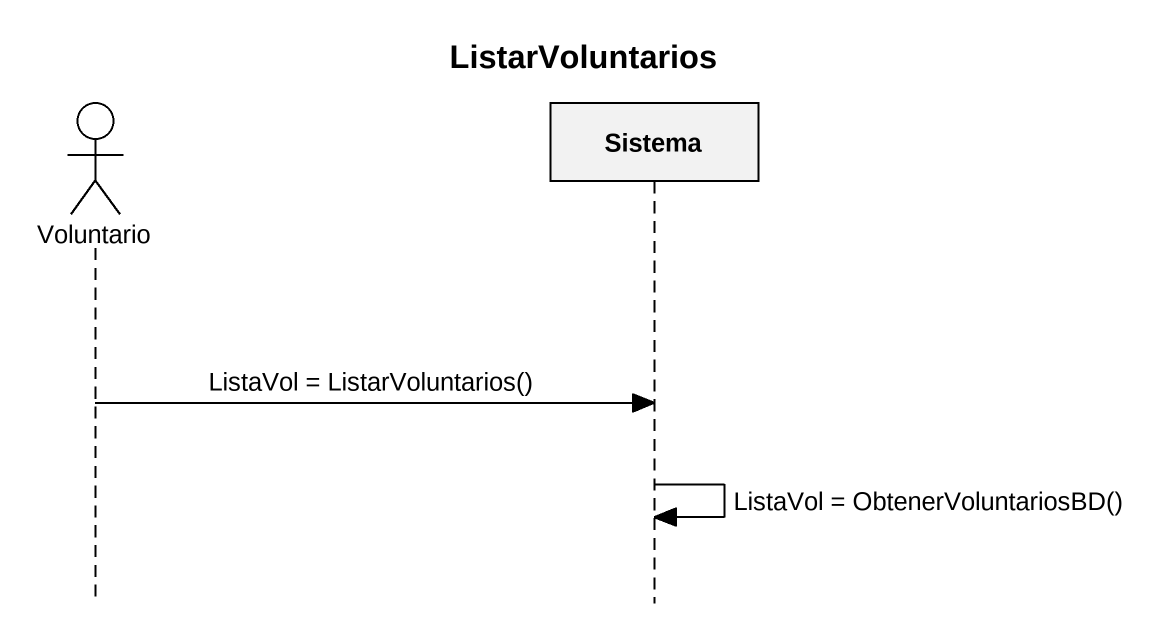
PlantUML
@startuml
title ListarVoluntarios
hide footbox
actor Voluntario
participant Sistema

Voluntario -> Sistema : ListaVol = ListarVoluntarios()
Sistema -> Sistema : ListaVol = ObtenerVoluntariosBD()
@enduml
